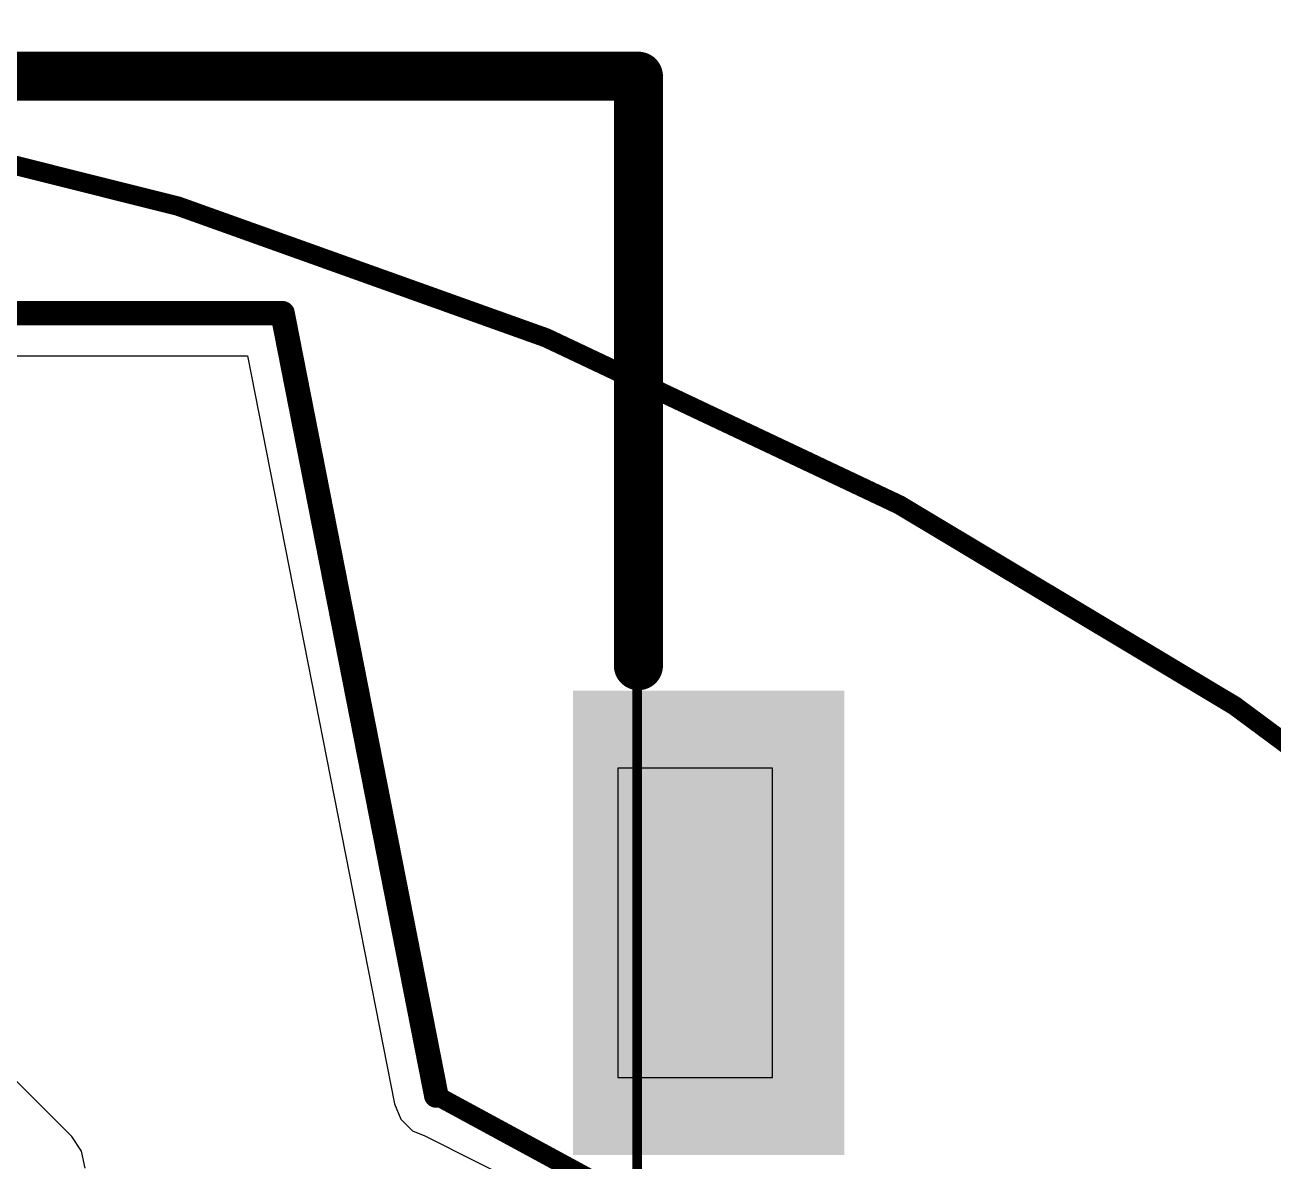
# Model space of a CAD drawing. Header units: millimetres. Extents: x 50 to 153, y 18 to 71.
# Drawn here: x 137.13 to 143.59, y 64.98 to 70.86 of the extents above; entities that cross this region are included whole.
import ezdxf

# ---------------------------------------------------------------- set-up
doc = ezdxf.new("R2010")
doc.units = ezdxf.units.MM
for name, color, linetype in [('BottomLayer', 5, 'Continuous'), ('BottomOverlay', 54, 'Continuous'), ('BottomPaste', 16, 'Continuous'), ('BottomSolder', 6, 'Continuous'), ('ConnectLayer', 7, 'Continuous'), ('KeepOutLayer', 6, 'Continuous'), ('Mechanical15', 56, 'Continuous'), ('TopOverlay', 2, 'Continuous')]:
    doc.layers.add(name, color=color, linetype=linetype)

# ---------------------------------------------------------------- blocks, each defined once
blk = doc.blocks.new('TF_SMD_TF_02_B_131')
at = {"layer": 'BottomLayer'}
blk.add_solid([(6.8475, 2.2451), (8.0475, 2.2451), (6.8475, 4.4451), (8.0475, 4.4451)], dxfattribs=at)
at = {"layer": 'BottomOverlay', "const_width": 0.254}
for points in [[(3.3325, 7.7261), (7.084, 7.7261)], [(7.084, 4.6756), (7.084, 7.7261)]]:
    blk.add_lwpolyline(points, dxfattribs=at)
at = {"layer": 'BottomOverlay', "const_width": 0.127}
for points in [[(7.0205, 7.7261, 1), (7.1475, 7.7261, 1)], [(7.0205, 7.7261, 1), (7.1475, 7.7261, 1)], [(7.0205, 4.6756, 1), (7.1475, 4.6756, 1)]]:
    blk.add_lwpolyline(points, format="xyb", close=True, dxfattribs=at)
at = {"layer": 'BottomPaste'}
blk.add_solid([(6.8475, 2.2451), (8.0475, 2.2451), (6.8475, 4.4451), (8.0475, 4.4451)], dxfattribs=at)
at = {"layer": 'BottomSolder'}
blk.add_solid([(6.7459, 2.1435), (8.1491, 2.1435), (6.7459, 4.5467), (8.1491, 4.5467)], dxfattribs=at)
at = {"layer": 'Mechanical15'}
for p, q in [((6.9776, 4.1451), (6.9776, 2.5451)), ((7.7776, 4.1451), (6.9776, 4.1451)), ((7.7776, 2.5451), (7.7776, 4.1451)), ((6.9776, 2.5451), (7.7776, 2.5451))]:
    blk.add_line(p, q, dxfattribs=at)
at = {"layer": 'Mechanical15', "const_width": 0.0508}
for points in [[(3.3291, 7.7228), (7.0776, 7.6669)], [(7.0776, -6.8331), (7.0776, 7.6669)]]:
    blk.add_lwpolyline(points, dxfattribs=at)
at = {"layer": 'Mechanical15', "const_width": 0.0254}
blk.add_lwpolyline([(7.0649, 7.6669, 1), (7.0903, 7.6669, 1)], format="xyb", close=True, dxfattribs=at)
blk.add_lwpolyline([(7.0649, 7.6669, 1), (7.0903, 7.6669, 1)], format="xyb", close=True, dxfattribs=at)

msp = doc.modelspace()

# ---------------------------------------------------------------- linework, layer by layer
at = {"layer": 'ConnectLayer'}
for p, q in [((136.9254, 69.1473), (138.279, 69.1473)), ((136.9254, 69.1473), (138.279, 69.1473)), ((136.9254, 69.1473), (138.279, 69.1473)), ((136.9254, 69.1473), (138.279, 69.1473)), ((138.279, 69.1473), (139.0397, 65.2765)), ((138.279, 69.1473), (139.0397, 65.2765)), ((138.279, 69.1473), (139.0397, 65.2765)), ((138.279, 69.1473), (139.0397, 65.2765)), ((137.3701, 65.1069), (136.9484, 65.5285)), ((139.0397, 65.2765), (139.0724, 65.197)), ((139.0397, 65.2765), (139.0724, 65.197)), ((139.0397, 65.2765), (139.0724, 65.197)), ((139.0397, 65.2765), (139.0724, 65.197)), ((139.0724, 65.197), (139.133, 65.1362)), ((139.0724, 65.197), (139.133, 65.1362)), ((139.0724, 65.197), (139.133, 65.1362)), ((139.0724, 65.197), (139.133, 65.1362)), ((137.4206, 65.0313), (137.3701, 65.1069)), ((139.133, 65.1362), (139.1964, 65.1097)), ((139.133, 65.1362), (139.1964, 65.1097)), ((139.133, 65.1362), (139.1964, 65.1097)), ((139.133, 65.1362), (139.1964, 65.1097)), ((139.1964, 65.1097), (139.8907, 64.7622)), ((139.1964, 65.1097), (139.8907, 64.7622)), ((139.1964, 65.1097), (139.8907, 64.7622)), ((139.1964, 65.1097), (139.8907, 64.7622)), ((137.4383, 64.9421), (137.4206, 65.0313))]:
    msp.add_line(p, q, dxfattribs=at)
at = {"layer": 'KeepOutLayer', "const_width": 0.127}
for points in [[(125.3892, 69.3674), (138.4601, 69.3674)], [(138.4601, 69.3674), (139.2557, 65.3189)]]:
    msp.add_lwpolyline(points, dxfattribs=at)
at = {"layer": 'KeepOutLayer'}
for points, const_width in [([(138.4284, 69.3674, 1), (138.4919, 69.3674, 1)], 0.0635), ([(138.4284, 69.3674, 1), (138.4919, 69.3674, 1)], 0.0635), ([(139.2239, 65.3189, 1), (139.2874, 65.3189, 1)], 0.0635), ([(139.2307, 65.3189, 1), (139.2807, 65.3189, 1)], 0.05)]:
    msp.add_lwpolyline(points, format="xyb", close=True, dxfattribs=dict(at, const_width=const_width))
at = {"layer": 'KeepOutLayer', "const_width": 0.1}
msp.add_lwpolyline([(139.2557, 65.3189, -0.210553), (148.0398, 54.9955)], format="xyb", dxfattribs=at)
at = {"layer": 'TopOverlay', "const_width": 0.1}
msp.add_lwpolyline([(152.5477, 50.1974, 1), (111.3241, 50.1974, 1)], format="xyb", close=True, dxfattribs=at)

# ---------------------------------------------------------------- block references
at = {"rotation": 360}
msp.add_blockref('TF_SMD_TF_02_B_131', (133.2175, 62.8677), dxfattribs=at)

doc.saveas('drawing.dxf')
